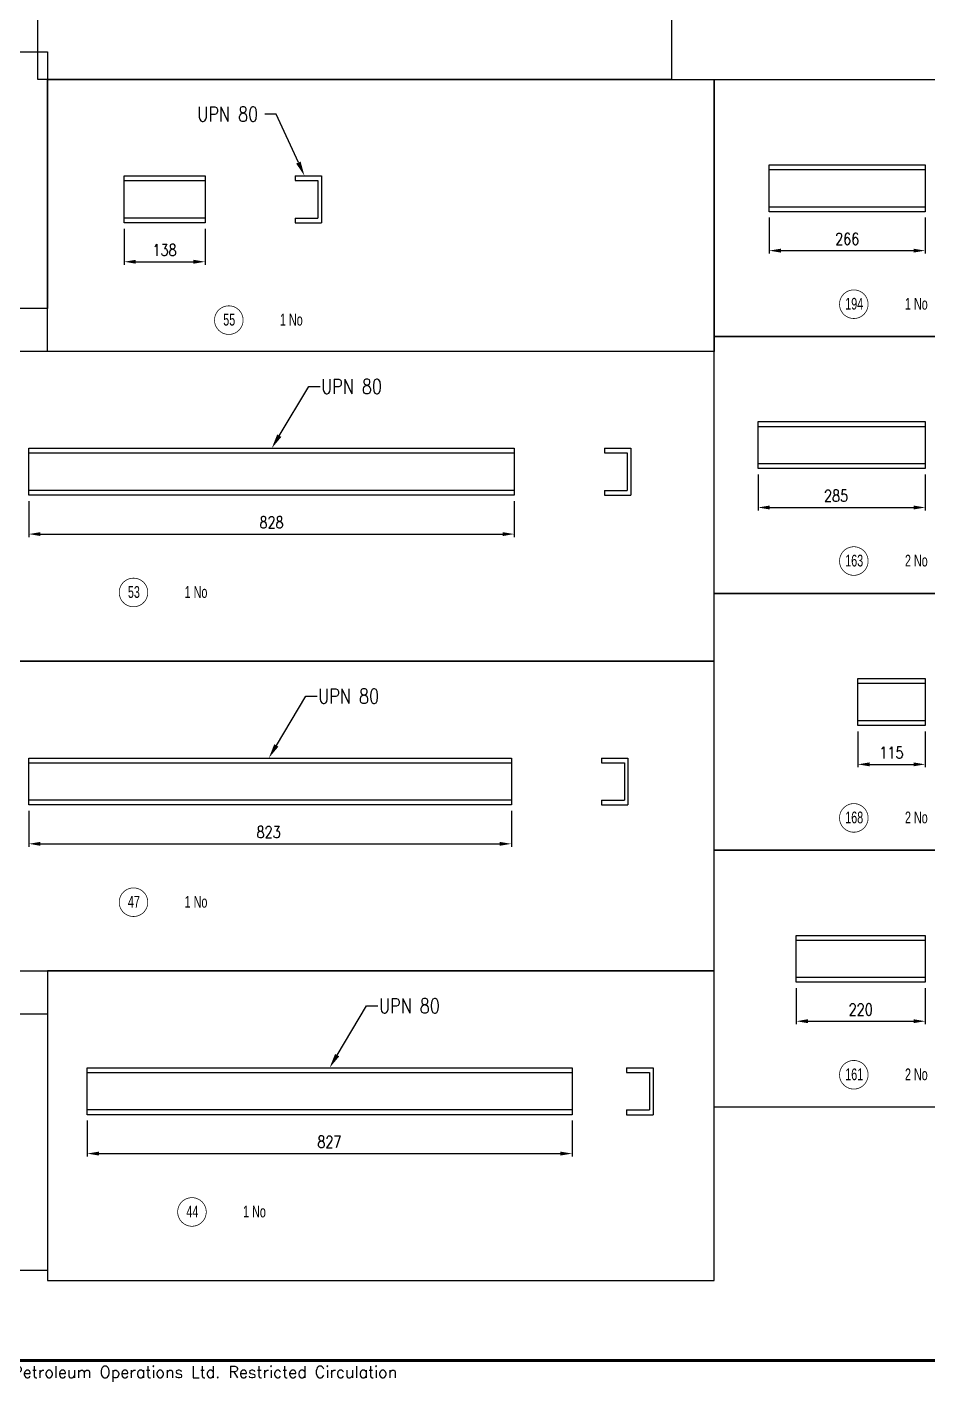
# Model space of a CAD drawing. Header units: millimetres. Extents: x 0 to 16187, y -20471 to 6290.
# Drawn here: x 564.6 to 871.8, y 7.7 to 469.4 of the extents above; entities that cross this region are included whole.
import ezdxf
from ezdxf import colors
from ezdxf.entities.mleader import LeaderData, LeaderLine
from ezdxf.enums import TextEntityAlignment as Align
from ezdxf.math import Vec2, Vec3

# ---------------------------------------------------------------- set-up
doc = ezdxf.new("R2010")
doc.units = ezdxf.units.MM
doc.header["$PDSIZE"] = -1
doc.layers.add('BORDER1', color=3, linetype='Continuous')
doc.layers.add('BORDER2', color=7, linetype='Continuous')
doc.styles.add('ROMANC', font='ROMANC', dxfattribs={"height": 5})
doc.styles.add('ROMANS', font='ROMANS.shx', dxfattribs={"width": 0.8})
doc.styles.add('ROMANT', font='ROMANT', dxfattribs={"height": 4})
doc.styles.add('SLDTEXTSTYLE2', font='TXT', dxfattribs={"width": 0.686449})
doc.dimstyles.new('ISO-25', dxfattribs={"dimtxt": 2.5, "dimasz": 2.5, "dimexe": 1.25, "dimexo": 0.625, "dimtad": 1, "dimtxsty": 'Standard', "dimcen": 2.5, "dimadec": 0, "dimazin": 0, "dimtfac": 1, "dimtmove": 0, "dimatfit": 3, "dimfxl": 1, "dimarcsym": 0})

# ---------------------------------------------------------------- blocks, each defined once
blk = doc.blocks.new('*U609')
at = {"layer": 'BORDER1', "color": 154, "true_color": 0x1859a9, "const_width": 1}
blk.add_lwpolyline([(1.81, 811), (1144, 811), (1144, 0), (0, 0), (0, 811)], close=True, dxfattribs=at)
at = {"layer": 'BORDER2', "color": 154, "true_color": 0x1859a9, "style": 'ROMANS'}
blk.add_text('2017 ADNOC Onshore . All rights reserved. Abu Dhabi Company for Onshore Petroleum Operations Ltd. Restricted Circulation', height=4, dxfattribs=at).set_placement((489.5, -2), align=Align.TOP_CENTER)
at = {"layer": 'BORDER2', "flags": 8}
for tag, height, style, p in [('REV-A', 3.24, 'ROMANS', (986.93, 140.25)), ('RE-A', 8.06, 'ROMANT', (1084.63, 7.17))]:
    blk.add_attdef(tag, text='', height=height, dxfattribs=dict(at, style=style)).set_placement(p, align=Align.CENTER)
at = {"layer": 'BORDER2', "style": 'ROMANS', "width": 3.830216}
blk.add_attdef('DATE-A', text='', height=3.24, dxfattribs=at).set_placement((995.51, 140.25), (1008.51, 140.25), align=Align.FIT)
at = {"layer": 'BORDER2'}
for tag, height, style, p in [('DRN-A', 3.24, 'ROMANS', (1018.38, 140.25)), ('CHD-A', 3.24, 'ROMANS', (1032.35, 140.25)), ('APD-A', 3.24, 'ROMANS', (1046.64, 140.25)), ('CONS_CONT_VEND', 4.2, 'ROMANC', (1061.39, 72.83))]:
    blk.add_attdef(tag, text='', height=height, dxfattribs=dict(at, style=style)).set_placement(p, align=Align.CENTER)
at = {"layer": 'BORDER2', "style": 'ROMANS', "width": 0.8}
for tag, p, height in [('1:X', (997.23, 122.55), 3.5), ('LOC', (1042.74, 122.55), 3.5), ('PROJ_NO', (1118.64, 122.55), 3.5), ('CONS_DRG_NO', (1011, 63), 3)]:
    blk.add_attdef(tag, p, '', height=height, dxfattribs=at)
at = {"layer": 'BORDER2', "lineweight": 30, "width": 0.8, "flags": 104}
blk.add_attdef('COMMENTS-A', text='', height=2.2, dxfattribs=at).set_placement((1055.21, 142.07), align=Align.MIDDLE_LEFT)
at = {"layer": 'BORDER2', "style": 'ROMANS', "width": 0.8}
for tag, p in [('PROJECT_TITLE_1', (1061.07, 55.35)), ('PROJECT_TITLE_2', (1061.07, 49.3))]:
    blk.add_attdef(tag, text='', height=3.5, dxfattribs=at).set_placement(p, align=Align.MIDDLE)
at = {"layer": 'BORDER2', "style": 'ROMANT', "width": 0.8}
for tag, p in [('DRG_TITLE_1', (1061.07, 36.31)), ('DRG_TITLE_2', (1061.07, 28.31)), ('DRG_TITLE_3', (1061.07, 20.31))]:
    blk.add_attdef(tag, text='', height=5, dxfattribs=at).set_placement(p, align=Align.CENTER)
at = {"layer": 'BORDER2', "style": 'ROMANT'}
for tag, p in [('AR', (995, 7.17)), ('PA', (1011.74, 7.17)), ('DC', (1028.45, 7.17)), ('TS', (1120.84, 7.17))]:
    blk.add_attdef(tag, p, '', height=8.06, dxfattribs=at)
for tag, p in [('SRNO', (1074.7, 7.17)), ('SH', (1115.8, 7.18))]:
    blk.add_attdef(tag, text='', height=8.06, dxfattribs=at).set_placement(p, align=Align.RIGHT)
at = {"layer": 'BORDER2', "style": 'ROMANS', "flags": 2}
blk.add_attdef('TB_VERSION', text='', height=2, dxfattribs=at).set_placement((1, -1), align=Align.TOP_LEFT)
blk = doc.blocks.new('*D5292')
at = {"color": 0, "lineweight": -2}
for p, q in [((597.69, 400.67), (597.69, 388.42)), ((625.29, 400.67), (625.29, 388.42)), ((601.69, 389.42), (621.29, 389.42))]:
    blk.add_line(p, q, dxfattribs=at)
at = {"color": 0}
for points in [[(601.69, 390.09), (601.69, 388.75), (597.69, 389.42)], [(621.29, 388.75), (621.29, 390.09), (625.29, 389.42)]]:
    blk.add_solid(points, dxfattribs=at)
at = {"layer": 'Defpoints', "color": 0}
for p in [(597.69, 402.67), (625.29, 402.67), (625.29, 389.42)]:
    blk.add_point(p, dxfattribs=at)
at = {"color": 0, "insert": (611.49, 393.42), "char_height": 4, "attachment_point": 5, "style": 'ROMANS'}
blk.add_mtext('138', dxfattribs=at)
blk = doc.blocks.new('*D5293')
at = {"color": 0, "lineweight": -2}
for p, q in [((565.18, 307.86), (565.18, 295.61)), ((730.78, 307.86), (730.78, 295.61)), ((569.18, 296.61), (726.78, 296.61))]:
    blk.add_line(p, q, dxfattribs=at)
at = {"color": 0}
for points in [[(569.18, 297.27), (569.18, 295.94), (565.18, 296.61)], [(726.78, 295.94), (726.78, 297.27), (730.78, 296.61)]]:
    blk.add_solid(points, dxfattribs=at)
at = {"layer": 'Defpoints', "color": 0}
for p in [(565.18, 309.86), (730.78, 309.86), (730.78, 296.61)]:
    blk.add_point(p, dxfattribs=at)
at = {"color": 0, "insert": (647.98, 300.61), "char_height": 4, "attachment_point": 5, "style": 'ROMANS'}
blk.add_mtext('828', dxfattribs=at)
blk = doc.blocks.new('*D5294')
at = {"color": 0, "lineweight": -2}
for p, q in [((565.18, 202.3), (565.18, 190.05)), ((729.78, 202.3), (729.78, 190.05)), ((569.18, 191.05), (725.78, 191.05))]:
    blk.add_line(p, q, dxfattribs=at)
at = {"color": 0}
for points in [[(569.18, 191.71), (569.18, 190.38), (565.18, 191.05)], [(725.78, 190.38), (725.78, 191.71), (729.78, 191.05)]]:
    blk.add_solid(points, dxfattribs=at)
at = {"layer": 'Defpoints', "color": 0}
for p in [(565.18, 204.3), (729.78, 204.3), (729.78, 191.05)]:
    blk.add_point(p, dxfattribs=at)
at = {"color": 0, "insert": (646.98, 195.05), "char_height": 4, "attachment_point": 5, "style": 'ROMANS'}
blk.add_mtext('823', dxfattribs=at)
blk = doc.blocks.new('*D5295')
at = {"color": 0, "lineweight": -2}
for p, q in [((585.12, 96.73), (585.12, 84.48)), ((750.52, 96.73), (750.52, 84.48)), ((589.12, 85.48), (746.52, 85.48))]:
    blk.add_line(p, q, dxfattribs=at)
at = {"color": 0}
for points in [[(589.12, 86.15), (589.12, 84.82), (585.12, 85.48)], [(746.52, 84.82), (746.52, 86.15), (750.52, 85.48)]]:
    blk.add_solid(points, dxfattribs=at)
at = {"layer": 'Defpoints', "color": 0}
for p in [(585.12, 98.73), (750.52, 98.73), (750.52, 85.48)]:
    blk.add_point(p, dxfattribs=at)
at = {"color": 0, "insert": (667.72, 89.48), "char_height": 4, "attachment_point": 5, "style": 'ROMANS'}
blk.add_mtext('827', dxfattribs=at)
blk = doc.blocks.new('*D5351')
at = {"color": 0, "lineweight": -2}
for p, q in [((817.72, 404.46), (817.72, 392.21)), ((870.92, 404.46), (870.92, 392.21)), ((821.72, 393.21), (866.92, 393.21))]:
    blk.add_line(p, q, dxfattribs=at)
at = {"color": 0}
for points in [[(821.72, 393.88), (821.72, 392.54), (817.72, 393.21)], [(866.92, 392.54), (866.92, 393.88), (870.92, 393.21)]]:
    blk.add_solid(points, dxfattribs=at)
at = {"layer": 'Defpoints', "color": 0}
for p in [(817.72, 406.46), (870.92, 406.46), (870.92, 393.21)]:
    blk.add_point(p, dxfattribs=at)
at = {"color": 0, "insert": (844.32, 397.21), "char_height": 4, "attachment_point": 5, "style": 'ROMANS'}
blk.add_mtext('266', dxfattribs=at)
blk = doc.blocks.new('*D5354')
at = {"color": 0, "lineweight": -2}
for p, q in [((813.92, 316.92), (813.92, 304.67)), ((870.92, 316.92), (870.92, 304.67)), ((817.92, 305.67), (866.92, 305.67))]:
    blk.add_line(p, q, dxfattribs=at)
at = {"color": 0}
for points in [[(817.92, 306.34), (817.92, 305), (813.92, 305.67)], [(866.92, 305), (866.92, 306.34), (870.92, 305.67)]]:
    blk.add_solid(points, dxfattribs=at)
at = {"layer": 'Defpoints', "color": 0}
for p in [(813.92, 318.92), (870.92, 318.92), (870.92, 305.67)]:
    blk.add_point(p, dxfattribs=at)
at = {"color": 0, "insert": (840.52, 309.67), "char_height": 4, "attachment_point": 5, "style": 'ROMANS'}
blk.add_mtext('285', dxfattribs=at)
blk = doc.blocks.new('*D5358')
at = {"color": 0, "lineweight": -2}
for p, q in [((847.92, 229.38), (847.92, 217.13)), ((870.92, 229.38), (870.92, 217.13)), ((851.92, 218.13), (866.92, 218.13))]:
    blk.add_line(p, q, dxfattribs=at)
at = {"color": 0}
for points in [[(851.92, 218.8), (851.92, 217.47), (847.92, 218.13)], [(866.92, 217.47), (866.92, 218.8), (870.92, 218.13)]]:
    blk.add_solid(points, dxfattribs=at)
at = {"layer": 'Defpoints', "color": 0}
for p in [(847.92, 231.38), (870.92, 231.38), (870.92, 218.13)]:
    blk.add_point(p, dxfattribs=at)
at = {"color": 0, "insert": (859.42, 222.13), "char_height": 4, "attachment_point": 5, "style": 'ROMANS'}
blk.add_mtext('115', dxfattribs=at)
blk = doc.blocks.new('*D5361')
at = {"color": 0, "lineweight": -2}
for p, q in [((826.92, 141.84), (826.92, 129.59)), ((870.92, 141.84), (870.92, 129.59)), ((830.92, 130.59), (866.92, 130.59))]:
    blk.add_line(p, q, dxfattribs=at)
at = {"color": 0}
for points in [[(830.92, 131.26), (830.92, 129.93), (826.92, 130.59)], [(866.92, 129.93), (866.92, 131.26), (870.92, 130.59)]]:
    blk.add_solid(points, dxfattribs=at)
at = {"layer": 'Defpoints', "color": 0}
for p in [(826.92, 143.84), (870.92, 143.84), (870.92, 130.59)]:
    blk.add_point(p, dxfattribs=at)
at = {"color": 0, "insert": (848.92, 134.59), "char_height": 4, "attachment_point": 5, "style": 'ROMANS'}
blk.add_mtext('220', dxfattribs=at)

msp = doc.modelspace()

# ---------------------------------------------------------------- linework, layer by layer
for p, q in [((817.72024, 420.85931), (870.92024, 420.85931)), ((597.69148, 417.06994), (625.29148, 417.06994)), ((656.00975, 418.66994), (665.00975, 418.66994)), ((656.00975, 418.66994), (656.00975, 417.06994)), ((656.00975, 417.06994), (663.80975, 417.06994)), ((663.80975, 417.06994), (663.80975, 404.26994)), ((665.00975, 418.66994), (665.00975, 402.66994)), ((870.92024, 408.05931), (817.72024, 408.05931)), ((625.29148, 404.26994), (597.69148, 404.26994)), ((656.00975, 404.26994), (663.80975, 404.26994)), ((656.00975, 404.26994), (656.00975, 402.66994)), ((656.00975, 402.66994), (665.00975, 402.66994)), ((813.92024, 333.32112), (870.92024, 333.32112)), ((565.18391, 324.25781), (730.78391, 324.25781)), ((761.50218, 325.85781), (770.50218, 325.85781)), ((761.50218, 325.85781), (761.50218, 324.25781)), ((761.50218, 324.25781), (769.30218, 324.25781)), ((769.30218, 324.25781), (769.30218, 311.45781)), ((770.50218, 325.85781), (770.50218, 309.85781)), ((870.92024, 320.52112), (813.92024, 320.52112)), ((730.78391, 311.45781), (565.18391, 311.45781)), ((761.50218, 311.45781), (769.30218, 311.45781)), ((761.50218, 311.45781), (761.50218, 309.85781)), ((761.50218, 309.85781), (770.50218, 309.85781)), ((847.92024, 245.78294), (870.92024, 245.78294)), ((870.92024, 232.98294), (847.92024, 232.98294)), ((565.18391, 218.69613), (729.78391, 218.69613)), ((760.50218, 220.29613), (769.50218, 220.29613)), ((760.50218, 220.29613), (760.50218, 218.69613)), ((760.50218, 218.69613), (768.30218, 218.69613)), ((768.30218, 218.69613), (768.30218, 205.89613)), ((769.50218, 220.29613), (769.50218, 204.29613)), ((729.78391, 205.89613), (565.18391, 205.89613)), ((760.50218, 205.89613), (768.30218, 205.89613)), ((760.50218, 205.89613), (760.50218, 204.29613)), ((760.50218, 204.29613), (769.50218, 204.29613)), ((826.92024, 158.24476), (870.92024, 158.24476)), ((870.92024, 145.44476), (826.92024, 145.44476)), ((585.119, 113.13444), (750.519, 113.13444)), ((769.08666, 114.73444), (778.08666, 114.73444)), ((769.08666, 114.73444), (769.08666, 113.13444)), ((769.08666, 113.13444), (776.88666, 113.13444)), ((776.88666, 113.13444), (776.88666, 100.33444)), ((778.08666, 114.73444), (778.08666, 98.73444)), ((750.519, 100.33444), (585.119, 100.33444)), ((769.08666, 100.33444), (776.88666, 100.33444)), ((769.08666, 100.33444), (769.08666, 98.73444)), ((769.08666, 98.73444), (778.08666, 98.73444))]:
    msp.add_line(p, q)
for points in [[(568.31836, 594.86449), (784.41614, 594.86449), (784.41614, 451.47995), (568.31836, 451.47995)], [(322.00994, 460.98256), (571.53103, 460.98256), (571.53103, 373.44438), (322.00994, 373.44438)], [(571.53103, 451.47995), (798.89192, 451.47995), (798.89192, 358.85561), (571.53103, 358.85561)], [(798.89192, 451.47995), (1009, 451.47995), (1009, 363.94177), (798.89192, 363.94177)], [(817.72024, 422.45931), (870.92024, 422.45931), (870.92024, 406.45931), (817.72024, 406.45931)], [(597.69148, 418.66994), (625.29148, 418.66994), (625.29148, 402.66994), (597.69148, 402.66994)], [(798.89192, 363.94177), (1009, 363.94177), (1009, 276.40359), (798.89192, 276.40359)], [(798.89192, 358.85561), (525.40748, 358.85561), (525.40748, 253.29393), (798.89192, 253.29393)], [(813.92024, 334.92112), (870.92024, 334.92112), (870.92024, 318.92112), (813.92024, 318.92112)], [(565.18391, 325.85781), (730.78391, 325.85781), (730.78391, 309.85781), (565.18391, 309.85781)], [(798.89192, 276.40359), (1009, 276.40359), (1009, 188.8654), (798.89192, 188.8654)], [(798.89192, 253.29393), (525.40748, 253.29393), (525.40748, 147.73224), (798.89192, 147.73224)], [(847.92024, 247.38294), (870.92024, 247.38294), (870.92024, 231.38294), (847.92024, 231.38294)], [(565.18391, 220.29613), (729.78391, 220.29613), (729.78391, 204.29613), (565.18391, 204.29613)], [(798.89192, 188.8654), (1009, 188.8654), (1009, 101.32722), (798.89192, 101.32722)], [(826.92024, 159.84476), (870.92024, 159.84476), (870.92024, 143.84476), (826.92024, 143.84476)], [(798.89192, 147.73224), (571.53103, 147.73224), (571.53103, 42.17055), (798.89192, 42.17055)], [(322.00994, 133.14348), (571.53103, 133.14348), (571.53103, 45.6053), (322.00994, 45.6053)], [(585.119, 114.73444), (750.519, 114.73444), (750.519, 98.73444), (585.119, 98.73444)]]:
    msp.add_lwpolyline(points, close=True)
at = {"color": 2}
for points in [[(851.43831, 374.95512, 0.25, 0.25, 1), (841.68831, 374.95512, 0.25, 0.25, 1)], [(638.28409, 369.523, 0.25, 0.25, 1), (628.53409, 369.523, 0.25, 0.25, 1)], [(851.43831, 287.41694, 0.25, 0.25, 1), (841.68831, 287.41694, 0.25, 0.25, 1)], [(851.43831, 199.87875, 0.25, 0.25, 1), (841.68831, 199.87875, 0.25, 0.25, 1)], [(605.77652, 171.14919, 0.25, 0.25, 1), (596.02652, 171.14919, 0.25, 0.25, 1)], [(625.71161, 65.5875, 0.25, 0.25, 1), (615.96161, 65.5875, 0.25, 0.25, 1)]]:
    msp.add_lwpolyline(points, format="xyseb", close=True, dxfattribs=at)
at = {"color": 4}
for points in [[(605.77652, 276.71087, 0.25, 0.25, 1), (596.02652, 276.71087, 0.25, 0.25, 1)], [(851.43831, 112.34057, 0.25, 0.25, 1), (841.68831, 112.34057, 0.25, 0.25, 1)]]:
    msp.add_lwpolyline(points, format="xyseb", close=True, dxfattribs=at)

# ---------------------------------------------------------------- block references
at = {"layer": 'BORDER1'}
msp.add_blockref('*U609', (30, 15), dxfattribs=at)

# ---------------------------------------------------------------- texts
at = {"color": 2, "style": 'SLDTEXTSTYLE2', "width": 0.686449}
for s, p in [('194', (846.69649, 375.1095)), ('1 No', (867.88705, 375.1095)), ('55', (633.54227, 369.67738)), ('1 No', (654.73283, 369.67738)), ('163', (846.69649, 287.57131)), ('2 No', (867.88705, 287.57131)), ('168', (846.69649, 200.03313)), ('2 No', (867.88705, 200.03313)), ('47', (601.0347, 171.30356)), ('1 No', (622.22526, 171.30356)), ('44', (620.96979, 65.74188)), ('1 No', (642.16035, 65.74188))]:
    msp.add_text(s, height=4, dxfattribs=at).set_placement(p, align=Align.MIDDLE_CENTER)
at = {"color": 4, "style": 'SLDTEXTSTYLE2', "width": 0.686449}
for s, p in [('53', (601.0347, 276.86525)), ('1 No', (622.22526, 276.86525)), ('161', (846.69649, 112.49494)), ('2 No', (867.88705, 112.49494))]:
    msp.add_text(s, height=4, dxfattribs=at).set_placement(p, align=Align.MIDDLE_CENTER)

# ---------------------------------------------------------------- dimensions: what is measured, and where the dimension line sits
at = {"color": 1}
for base, p1, p2, picture, middle in [((870.92024, 393.20917), (817.72024, 406.45931), (870.92024, 406.45931), '*D5351', (844.32024, 393.20917)), ((625.29148, 389.4198), (597.69148, 402.66994), (625.29148, 402.66994), '*D5292', (611.49148, 389.4198)), ((870.92024, 305.67099), (813.92024, 318.92112), (870.92024, 318.92112), '*D5354', (840.52024, 305.67099)), ((730.78391, 296.60768), (565.18391, 309.85781), (730.78391, 309.85781), '*D5293', (647.98391, 296.60768)), ((870.92024, 218.1328), (847.92024, 231.38294), (870.92024, 231.38294), '*D5358', (859.42024, 218.1328)), ((729.78391, 191.04599), (565.18391, 204.29613), (729.78391, 204.29613), '*D5294', (646.98391, 191.04599)), ((870.92024, 130.59462), (826.92024, 143.84476), (870.92024, 143.84476), '*D5361', (848.92024, 130.59462)), ((750.519, 85.4843), (585.119, 98.73444), (750.519, 98.73444), '*D5295', (667.719, 85.4843))]:
    dim = msp.add_linear_dim(base=base, p1=p1, p2=p2, dimstyle='ISO-25', override={"dimtxt": 4, "dimasz": 4, "dimexe": 1, "dimexo": 2, "dimgap": 2, "dimlfac": 5, "dimtxsty": 'ROMANS', "dimtix": 1}, dxfattribs=at)
    dim.commit()
    dim.dimension.update_dxf_attribs({"geometry": picture, "text_midpoint": middle, "dimtype": 160})

# ---------------------------------------------------------------- leaders
ml = msp.add_multileader_mtext('Standard', dxfattribs=at)
ml.set_content('UPN 80', color=1, style='ROMANS')
ml.set_leader_properties()
ml.build(insert=Vec2(0, 0))
ml.multileader.update_dxf_attribs({"dogleg_length": 3.84358, "arrow_head_size": 5})
ctx = ml.context
ctx.base_point, ctx.char_height, ctx.arrow_head_size, ctx.landing_gap_size, ctx.plane_origin = Vec3(743.90627, 439.75726), 5, 5, 0.4, Vec3(52007.37214, -27051.57183)
notes = []
notes.append((ctx, [(0, (1, 1, 0), (649.58356, 439.75726), (-1, 0), 3.84358, [(0, [(659.21842, 418.66994)], 0, [])])]))
ctx.mtext.insert, ctx.mtext.width = Vec3(622.65998, 442.25726), 144.3262905
ml = msp.add_multileader_mtext('Standard', dxfattribs=at)
ml.set_content('UPN 80', color=1, style='ROMANS')
ml.set_leader_properties()
ml.build(insert=Vec2(0, 0))
ml.multileader.update_dxf_attribs({"dogleg_length": 3.84358, "arrow_head_size": 5})
ctx = ml.context
ctx.base_point, ctx.char_height, ctx.arrow_head_size, ctx.landing_gap_size, ctx.plane_origin = Vec3(664.51301, 346.94514), 5, 5, 0.4, Vec3(51996.20513, -27144.38395)
notes.append((ctx, [(0, (1, 1, 0), (660.66943, 346.94514), (1, 0), 3.84358, [(0, [(648.0514, 325.85781)], 0, [])])]))
ctx.mtext.insert, ctx.mtext.width = Vec3(664.91301, 349.44514), 144.3262905
ml = msp.add_multileader_mtext('Standard', dxfattribs=at)
ml.set_content('UPN 80', color=1, style='ROMANS')
ml.set_leader_properties()
ml.build(insert=Vec2(0, 0))
ml.multileader.update_dxf_attribs({"dogleg_length": 3.84358, "arrow_head_size": 5})
ctx = ml.context
ctx.base_point, ctx.char_height, ctx.arrow_head_size, ctx.landing_gap_size, ctx.plane_origin = Vec3(663.51301, 241.38345), 5, 5, 0.4, Vec3(51996.20513, -27249.94564)
notes.append((ctx, [(0, (1, 1, 0), (659.66943, 241.38345), (1, 0), 3.84358, [(0, [(647.0514, 220.29613)], 0, [])])]))
ctx.mtext.insert, ctx.mtext.width = Vec3(663.91301, 243.88345), 144.3262905
ml = msp.add_multileader_mtext('Standard', dxfattribs=at)
ml.set_content('UPN 80', color=1, style='ROMANS')
ml.set_leader_properties()
ml.build(insert=Vec2(0, 0))
ml.multileader.update_dxf_attribs({"dogleg_length": 3.84358, "arrow_head_size": 5})
ctx = ml.context
ctx.base_point, ctx.char_height, ctx.arrow_head_size, ctx.landing_gap_size, ctx.plane_origin = Vec3(684.2481, 135.82176), 5, 5, 0.4, Vec3(52016.14022, -27355.50733)
notes.append((ctx, [(0, (1, 1, 0), (680.40453, 135.82176), (1, 0), 3.84358, [(0, [(667.7865, 114.73444)], 0, [])])]))
ctx.mtext.insert, ctx.mtext.width = Vec3(684.6481, 138.32176), 144.3262905
for ctx, leaders in notes:
    for number, flags, end, landing, length, lines in leaders:
        leader = LeaderData()
        leader.index, (leader.has_last_leader_line, leader.has_dogleg_vector, leader.attachment_direction) = number, flags
        leader.last_leader_point, leader.dogleg_vector, leader.dogleg_length = Vec3(end), Vec3(landing), length
        for number, points, colour, breaks in lines:
            line = LeaderLine()
            line.index, line.vertices, line.color, line.breaks = number, Vec3.list(points), colors.encode_raw_color(colour), breaks
            leader.lines.append(line)
        ctx.leaders.append(leader)

doc.saveas('drawing.dxf')
